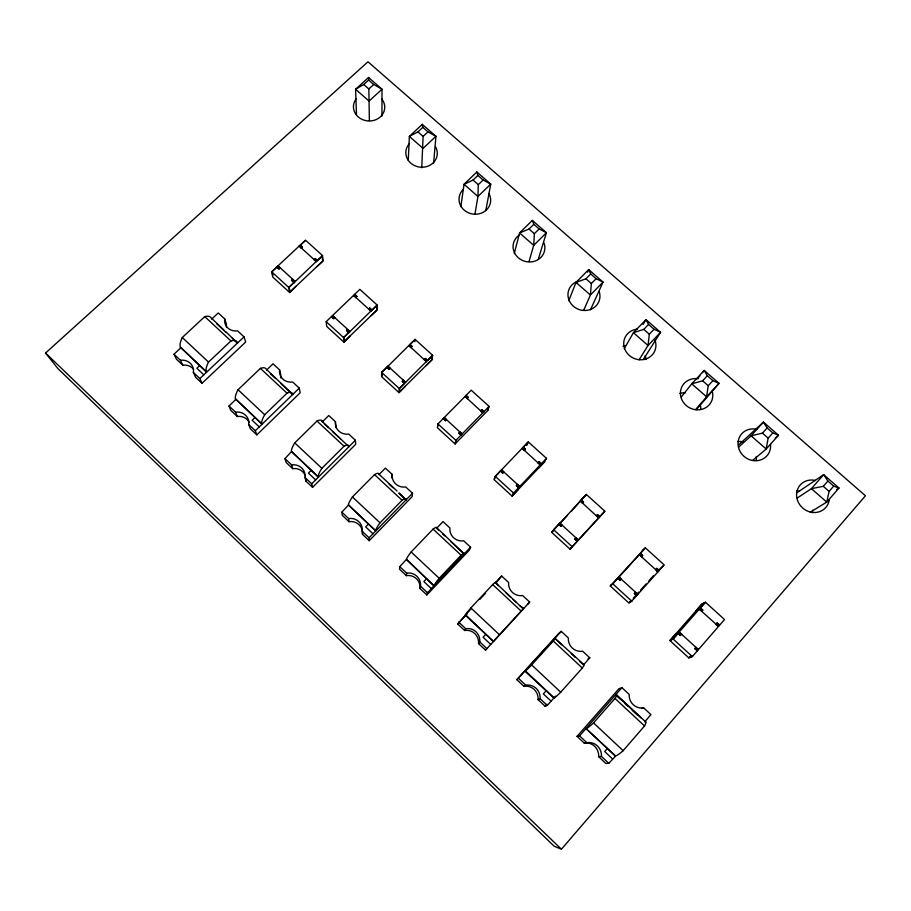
<?xml version="1.0" encoding="UTF-8"?>
<svg xmlns="http://www.w3.org/2000/svg" width="911" height="911" viewBox="0 0 911 911"><rect width="100%" height="100%" fill="white"/><g stroke="black" fill="none" stroke-linecap="round" stroke-linejoin="round"><path stroke-width="1.37" d="M381.948 116.039L382.016 89.232L368.568 77.492L355.586 89.267L356.497 114.695M386.879 367.179L389.065 369.376L386.879 367.179L381.607 372.371L381.595 376.664L399.052 392.641L405.304 386.241M382.005 376.061L382.028 372.155L408.845 345.508L426.416 361.667L424.23 359.469L425.266 358.444L427.475 360.437L425.266 358.444M433.613 162.967L435.948 136.297L427.988 131.867L423.114 136.422L421.736 167.738M485.791 210.589L490.744 184.113L483.126 180.014L478.286 184.671L477.945 196.48L474.927 214.256M392.026 478.024L392.163 474.392L385.41 468.117L378.942 474.665L378.896 473.914A27.99 4.612 -46.8 0 0 374.535 474.62L352.432 496.962A27.922 4.589 -46.9 0 0 348.423 504.74L375.674 531.056L375.708 530.35A28.025 3.769 -47 0 1 380.035 522.823L402.07 500.253A28.104 3.781 -46.9 0 1 406.09 499.205L406.055 499.888L399.029 493.352M408.276 160.29L409.369 136.399L422.283 124.363L435.948 136.297L423.057 148.391L409.369 136.399L417.944 131.913L422.818 127.358L422.283 124.363M399.052 392.641L399.257 388.519L404.518 383.292L402.298 381.265L403.357 380.229L402.298 381.458L403.767 382.802M538.264 259.339L546.429 232.715L539.164 228.946L534.358 233.694L533.709 245.344L529.018 261.525M426.416 361.667L432.213 355.894L431.712 359.947L399.474 392.049L399.667 388.28L426.439 361.473M425.972 365.664L432.099 359.731L432.657 355.29L415.074 339.37L409.882 344.483L412.079 346.476L411.02 347.706L408.845 345.508M409.882 344.483L412.079 346.476M414.892 341.671L415.074 339.37M590.476 309.842L603.025 282.114L596.136 278.686L591.364 283.537L590.396 295.005L583.689 310.321M434.08 585.511L434.183 585.261A28.275 1.993 -47.2 0 1 439.216 578.291L461.103 555.209A28.355 2.004 -47.2 0 1 464.359 553.41L464.189 553.956L436.711 527.685A28.241 2.858 -47 0 0 433.089 529.12L411.134 551.964A28.161 2.847 -47.1 0 0 406.431 559.206L433.989 585.819L406.352 559.479L399.758 566.653L399.519 569.216L406.34 575.638A11.786 11.718 -1.5 0 1 420.017 588.506L426.872 594.963L469.484 549.982L470.588 547.192L463.676 540.781A11.775 11.536 20.4 0 1 449.897 527.981L443.031 521.604L436.597 528.3L438.646 530.202M392.163 474.392A11.672 11.342 3.9 0 0 405.714 486.964L412.512 493.272L412.114 496.689L369.228 540.701L362.487 534.358A11.729 11.479 -12.9 0 0 349.038 521.696L342.331 515.387L341.864 512.176L348.412 505.07L375.662 530.657M643.337 359.503L660.555 332.321L654.041 329.247L649.315 334.212L648.028 345.497L639.089 359.811M406.055 499.888L399.064 492.897M406.34 575.638L406.659 573.144L399.758 566.653M460.864 206.592L464.029 184.284L476.852 171.997L490.744 184.113L477.945 196.48L464.029 184.284L473.037 180.071L477.876 175.436L476.852 171.997M696.243 409.699L719.041 383.36L712.926 380.65L708.234 385.729L706.606 396.832L695.64 409.529M437.963 423.922L437.348 427.692L455.09 443.942L487.932 410.314L489.093 406.386L471.215 390.193L437.963 423.922L455.91 440.343L455.09 443.942M437.975 425.961L438.35 423.672M738.548 447.244L751.074 435.788L766.185 449.021L778.518 435.264L772.813 432.93L768.155 438.123L766.185 449.021L752.532 460.545M445.399 420.825L446.481 419.595L444.249 417.557L462.139 434.091L459.93 431.871L458.848 433.112L461.091 435.162L458.848 433.112M420.017 588.506L420.518 586.183A11.934 11.866 -0.5 0 0 406.659 573.144M797.239 498.044L811.405 488.649L826.767 502.109L838.985 488.034L833.702 486.11L829.09 491.405L826.767 502.109L810.209 512.21M455.546 443.361L456.297 440.07M480.678 410.667L482.864 412.877L465.031 396.479L467.263 398.506M468.288 397.447L466.056 395.431L468.288 397.447L467.218 398.676M514.26 253.622L519.577 232.954L532.32 220.394L546.429 232.715L533.709 245.344L519.577 232.954L529.029 229.037L533.835 224.288L532.32 220.394M426.872 594.963L427.464 592.708L470.588 547.192M481.703 409.62L483.9 411.818L481.703 409.62L480.632 410.85M487.579 410.565L488.638 406.978M500.469 470.919L502.69 473.139L500.469 470.919L495.277 476.339L494.024 479.573L512.073 496.096L518.302 489.469M494.491 479.004L495.63 476.054L522.151 448.292L540.269 464.94L538.059 462.731M568.749 300.71L576.025 282.421L588.677 269.588L603.025 282.114L590.396 295.005L576.025 282.421L585.932 278.8L590.715 273.949L588.677 269.588L587.618 272.173M513.872 492.737L512.551 495.527L544.357 462.014L546.475 458.335L528.3 441.881L523.176 447.221L525.442 449.282L524.349 450.512L522.151 448.292M523.176 447.221L525.442 449.282M526.854 444.636L527.822 442.461L522.083 448.451M526.706 445.456L528.3 441.881M516.355 485.631L518.644 487.715L516.355 485.631L517.459 484.39L519.748 486.485L501.505 469.837M512.073 496.096L513.519 493.033L546.475 458.335M498.374 585.75L495.516 582.391A28.48 1.036 -47.3 0 0 492.669 584.577L470.862 607.944A28.4 1.036 -47.3 0 0 465.441 614.618L493.329 641.538L521.183 611.122C523.905 607.751 525.203 609.243 520.192 606.054M539.084 461.649L541.293 463.87L539.084 461.649L537.991 462.879M495.254 582.858L501.631 576.014L508.623 582.505A11.945 11.672 43 0 0 522.641 595.521L529.678 602.046L485.506 650.169L478.537 643.599A11.98 11.832 65.7 0 0 464.621 630.492L457.686 623.967L470.987 608.855M538.686 467.992L544.687 461.74M465.168 615.096L493.511 641.321M624.286 348.64L633.418 332.697L645.979 319.59L660.555 332.321L648.028 345.497L633.418 332.697L643.792 329.383L648.53 324.43L645.979 319.59L643.143 324.441M464.621 630.492L465.68 628.681L458.654 622.065M501.631 576.014L496.279 582.596M602.387 514.02L570.013 549.128L551.656 532.331L585.841 494.992M560.937 526.342L558.716 524.11L560.937 526.342L562.053 525.112L559.661 523.119M557.783 525.749L567.53 515.239M581.264 499.888L583.461 502.109L581.264 499.888L586.342 494.422L604.824 511.162L602.091 514.328M586.342 494.422L571.402 511.094M596.42 515.66L598.629 517.892L580.239 500.982L582.55 503.077M478.537 643.599L479.778 641.936A12.128 11.98 64.7 0 0 465.68 628.681M681.303 396.923L691.756 383.816L704.214 370.424L719.041 383.36L706.606 396.832L691.756 383.816L702.62 380.821L707.323 375.765L704.214 370.424L702.472 372.588M698.122 378.019L699.864 375.856M574.841 539.039L577.164 541.157L574.841 539.039L575.968 537.809L578.291 539.927L559.741 522.994M597.434 514.556L599.643 516.788L597.434 514.556L596.318 515.785M570.013 549.128L604.824 511.162M570.514 548.57L572.427 546.293M485.506 650.169L486.838 648.586L479.778 641.936M561.427 849.211L865.45 495.778L367.976 61.789L45.55 353.024L57.894 368.579L554.218 846.251L561.427 849.211L45.55 353.024M523.313 608.958L495.436 582.539M527.833 604.175L529.678 602.046M608.776 763.316L615.859 755.845A29.027 3.724 -47.9 0 0 623.147 750.675L644.544 725.953A29.106 3.735 -48 0 0 645.375 721.774L644.692 721.865L650.955 714.634L643.678 707.881A12.424 11.82 60.5 0 1 629.159 694.398L621.928 687.68L618.899 688.773L577.062 736.35L584.247 743.103A12.503 11.945 70.4 0 1 598.652 756.665L605.872 763.464L608.776 763.316L601.454 756.426A12.663 12.094 70.2 0 0 586.855 742.693L579.578 735.849L577.062 736.35M607.284 748.546L604.688 751.541L612.568 758.943M694.842 648.632L696.015 647.402L694.842 648.632L697.405 650.761L695.002 648.564M701.789 611.235L699.249 609.152L718.54 626.426L715.978 624.331C717.253 620.175 722.514 629.524 716.98 623.181M717.139 623.101L715.978 624.331M676.053 633.589L669.87 640.535L688.853 657.913L690.572 655.931M688.853 657.913L692.337 656.592L724.53 619.526L705.41 602.217L701.823 604.118L696.038 610.814M836.651 489.503L838.985 488.034L823.658 474.654L811.405 488.649L823.293 486.337L827.905 481.042L823.658 474.654L796.783 492.84M680.46 635.491L678.057 633.304L680.46 635.491L681.622 634.261L679.071 632.143L673.388 638.634L670.416 640.012L701.595 604.483L704.852 602.763L699.249 609.152M701.629 611.315L702.791 610.085L700.252 608.013L702.791 610.085M579.578 735.849L621.928 687.68M615.164 755.948L586.001 728.561L586.604 728.379A28.901 2.779 -47.8 0 0 593.528 722.913L615.005 698.464A28.981 2.79 -47.9 0 0 616.235 694.672L615.631 694.842L620.824 699.671M669.87 640.535L673.127 639.032L678.205 633.236M679.071 632.143L699.397 609.072M700.4 607.922L705.41 602.217M579.396 661.124L583.473 664.916L589.793 657.844L582.63 651.206A12.173 11.752 55.1 0 1 568.373 637.962L561.256 631.369L559.012 633.145L516.856 679.674L523.916 686.313A12.242 11.889 69.6 0 1 538.071 699.637L545.165 706.321L547.033 704.237M545.165 706.321L547.272 705.444L555.573 696.152M555.209 638.133L555.346 638.042A28.731 0.843 -47.6 0 1 553.296 641.014L531.648 664.916A28.651 0.843 -47.6 0 1 525.499 670.997L554.23 697.974A28.765 1.754 -47.7 0 0 560.743 692.189L582.311 668.025A28.856 1.754 -47.7 0 0 583.985 664.666L554.924 638.36L562.064 644.999M545.974 690.971L543.355 693.897L551.098 701.163M634.329 593.368L636.687 595.521L634.329 593.368L635.354 592.23L637.837 594.291L618.979 577.073L621.325 579.214L620.186 580.444L617.829 578.303L620.186 580.444M641.663 556.689L639.192 554.674L657.993 571.732L655.635 569.591L656.785 568.373L659.143 570.502L656.785 568.373M631.346 600.417L629.455 602.524L631.995 600.77M633.236 598.311L638.77 592.116M640.604 590.077L646.081 583.962M648.826 580.899L653.392 575.809M657.082 571.687L663.629 565.435M631.71 601.146L664.176 564.888L645.375 547.864L610.268 585.978L628.932 603.059L631.71 601.146L612.83 583.871L610.268 585.978M775.272 438.02L778.518 435.264L763.441 422.1L751.074 435.788L762.45 433.135L767.108 427.954L763.441 422.1L738.536 445.012M641.538 556.803L642.676 555.573L640.194 553.558L642.676 555.573M516.856 679.674L561.256 631.369M612.83 583.871L645.375 547.864M485.722 634.398L483.092 637.256L490.699 644.407M558.716 524.11L553.546 529.655L572.108 546.623M551.656 532.331L554.287 529.507M582.448 503.202L583.564 501.984M479.721 599.495L485.552 593.255M457.686 623.967L467.332 613.627M426.519 578.804L423.866 581.594L431.336 588.62M502.69 473.139L503.783 471.909L501.449 469.985M369.228 540.701L369.092 537.797L412.512 493.272M368.329 524.155L365.653 526.888L372.998 533.789M455.91 440.343L489.093 406.386M318.235 476.738L291.452 451.583L284.961 458.632L291.634 464.906A11.82 11.376 -14.2 0 1 305.014 477.501L305.925 481.11L312.553 487.351L355.711 444.283L355.404 440.264L348.731 434.057A11.604 11.126 -3.4 0 1 335.407 421.691L328.769 415.53L322.255 421.93L322.061 421.053A27.763 6.309 -46.5 0 0 316.982 421.053L294.743 442.894A27.683 6.286 -46.6 0 0 291.406 451.207L318.338 477.216L318.224 476.385A27.797 5.489 -46.7 0 1 321.879 468.322L344.051 446.242A27.865 5.512 -46.6 0 1 348.788 445.912L348.913 446.732L322.164 421.372M427.475 360.437L432.657 355.29M312.553 487.351L311.721 483.821L355.404 440.264M311.118 470.44L308.43 473.116L315.65 479.903M424.207 359.674L425.255 358.638M408.823 345.713L414.642 339.985M389.065 369.376L390.124 368.146L387.927 366.336M370.971 315.753L377.165 309.956L377.143 305.026L359.845 289.368L326.172 321.663L326.742 326.457L343.925 342.183L350.188 335.897M299.264 388.132L300.22 392.743L256.822 434.889L255.319 430.744L299.264 388.132L292.693 382.039A11.547 10.898 -6.9 0 1 279.586 369.877L273.061 363.808L266.513 370.082M254.875 417.625L252.165 420.244L259.271 426.917M346.647 330.442C353.457 338.027 341.283 324.589 349.892 331.615L343.971 337.343L344.324 341.568L376.755 310.139L376.721 305.652L370.891 311.3L368.716 309.114L369.752 308.1L371.927 310.07L369.752 308.1M346.67 330.659L347.717 329.634M368.716 309.33L369.764 308.328M343.925 342.183L343.538 337.548L348.822 332.424M349.892 331.615L370.879 311.084L353.57 295.38L355.745 297.567C359.56 296.007 350.576 292.044 356.782 296.553M371.927 310.07L377.143 305.026M292.727 394.463L266.171 369.069A27.524 7.937 -46.2 0 0 260.398 368.386L238.044 389.749A27.455 7.914 -46.4 0 0 235.345 398.574L261.969 424.298L261.708 423.33A27.558 7.151 -46.5 0 1 264.714 414.744L287.011 393.153A27.637 7.174 -46.3 0 1 292.454 393.518L292.727 394.463L280.634 383.212M333.654 318.782L334.69 317.54L332.526 315.57L349.881 331.41M356.77 296.337L355.745 297.567M249.17 422.157A11.627 11.012 -14.9 0 0 237.304 416.509L230.825 410.417L229.003 405.987L235.676 399.599L235.448 398.995L261.787 423.729M279.096 268.756C281.954 266.627 277.548 270.954 276.967 266.809L271.637 271.785L272.776 277.069L289.687 292.533L295.95 286.35M244.034 336.876L245.651 342.058L202.014 383.303L199.862 378.566L244.034 336.876L237.577 330.875A11.501 10.681 -8.8 0 1 224.687 318.907L218.264 312.951L211.682 319.078M199.566 365.698L196.856 368.249L203.836 374.82M291.896 280.451C298.706 287.978 286.498 274.61 295.141 281.636L289.186 287.238L290.062 291.907L322.676 261.138L322.13 256.219L316.254 261.742L314.09 259.567L315.138 258.576L317.279 260.512L315.138 258.576M291.941 280.679L293 279.677M314.124 259.806L315.172 258.826M223.821 329.896L211.204 317.95A27.296 9.52 -45.9 0 0 204.77 316.607L182.291 337.503A27.228 9.486 -46.1 0 0 180.219 346.806L206.546 372.246L206.148 371.153A27.33 8.757 -46.2 0 1 208.517 362.077L230.939 340.953A27.41 8.78 -46 0 1 237.054 341.989L237.475 343.071L232.316 338.266M289.687 292.533L288.719 287.409L294.037 282.399M295.141 281.636L316.231 261.503L299.195 246.05L278.037 265.818L280.212 268.005M317.279 260.512L322.517 255.581L305.504 240.162L300.243 245.07L302.406 247.245L301.359 248.225L299.195 246.05M272.116 271.626L276.044 267.971M279.142 268.996L277.024 267.048L278.083 266.058M299.229 246.3L305.117 240.811M300.243 245.07L302.372 246.995L301.359 248.225M193.644 369.376A11.581 10.795 -15.1 0 0 182.815 365.22L176.438 359.219L173.99 354.208L180.685 347.968L180.378 347.285L206.273 371.608M368.568 77.492L368.636 80.054L363.74 84.507L355.586 89.267L369.057 101.075L368.83 88.959L373.726 84.495L382.016 89.232L369.057 101.075L369.376 120.548M642.209 550.677L644.84 548.422M610.78 585.431L613.126 583.507M525.055 671.327L554.002 698.111M523.916 686.313L525.738 685.186A12.39 12.037 69.2 0 1 540.075 698.68L547.272 705.444M588.05 658.824L589.793 657.844M538.071 699.637L540.075 698.68M690.47 656.99L692.588 656.193M641.469 708.439L643.678 707.881M586.001 728.561L615.563 755.914M584.247 743.103L586.855 742.693M598.652 756.665L601.454 756.426M368.636 80.054L373.726 84.495M422.818 127.358L427.988 131.867M477.876 175.436L483.126 180.014M533.835 224.288L539.164 228.946M590.715 273.949L596.136 278.686M648.53 324.43L654.041 329.247M707.323 375.765L712.926 380.65M767.108 427.954L772.813 432.93M827.905 481.042L833.702 486.11M363.74 84.507L368.83 88.959M417.944 131.913L423.114 136.422M473.037 180.071L478.286 184.671M529.029 229.037L534.358 233.694M585.932 278.8L591.364 283.537M643.792 329.383L649.315 334.212M702.62 380.821L708.234 385.729M762.45 433.135L768.155 438.123M823.293 486.337L829.09 491.405M278.037 265.818L295.107 281.397M387.927 366.142L405.566 382.244M679.23 632.075L698.418 649.6L695.856 647.459M403.345 380.411L405.554 382.426M333.631 318.565L331.467 316.584L332.936 318.121M445.433 420.654L443.201 418.616L444.659 420.153M271.637 271.785L288.719 287.409M326.172 321.663L343.538 337.548M381.607 372.371L399.257 388.519M495.277 476.339L513.519 493.033M673.127 639.032L692.337 656.592M616.565 694.808L645.785 721.99M225.882 331.82L237.475 343.071M378.942 474.187L397.048 491.029M616.03 694.706L640.98 717.914M216.841 323.872L226.122 332.515M270.544 373.829L275.589 378.52M324.305 423.843L328.404 427.658M332.515 431.472L340.714 439.102M388.986 484.003L393.005 487.749M442.735 534.005L444.773 535.896M450.899 541.601L462.139 552.055M505.639 592.526L510.843 597.354M512.916 599.29L516.036 602.194M571.231 653.54L575.319 657.332M624.98 703.531L628.089 706.424M632.245 710.284L637.427 715.112M204.77 316.607L230.939 340.953M260.398 368.386L287.011 393.153M316.982 421.053L344.051 446.242M374.535 474.62L402.07 500.253M433.089 529.12L461.103 555.209M492.669 584.577L521.183 611.122M553.296 641.014L582.311 668.025M615.005 698.464L644.544 725.953M182.291 337.503L208.517 362.077M238.044 389.749L264.714 414.744M294.743 442.894L321.879 468.322M352.432 496.962L380.035 522.823M411.134 551.964L439.216 578.291M470.862 607.944L499.444 634.739M531.648 664.916L560.743 692.189M593.528 722.913L623.147 750.675M173.99 354.208L180.435 360.278A11.718 10.909 -14.9 0 1 193.371 372.451L199.862 378.566M229.003 405.987L235.562 412.159A11.775 11.137 -14.7 0 1 248.726 424.537L255.319 430.744M305.014 477.501L311.721 483.821M341.864 512.176L348.651 518.564A11.877 11.615 -12.5 0 1 362.271 531.375L369.092 537.797M420.518 586.183L427.464 592.708M518.587 678.467L525.738 685.186M202.014 383.303L195.603 377.268L193.371 372.451M256.822 434.889L250.309 428.751L248.726 424.537M305.413 475.975A11.684 11.239 -14.4 0 0 292.704 468.664L286.111 462.458L284.961 458.632M180.435 360.278L182.815 365.22M235.562 412.159L237.304 416.509M224.687 318.907L226.52 324.293A11.365 10.568 -8.9 0 0 226.532 327.55M291.634 464.906L292.704 468.664M279.586 369.877L280.782 374.694A11.41 10.784 -7 0 0 280.827 378.019M272.378 272.833L272.89 275.236M335.407 421.691L335.943 425.927A11.467 11 -3.5 0 0 335.852 427.623M316.869 266.627L323.12 260.99L322.517 255.581M348.651 518.564L349.038 521.696M362.271 531.375L362.487 534.358M829.204 500.059A17.036 15.601 41.9 0 1 810.528 512.073A17.036 15.601 41.9 0 1 796.749 492.441A17.036 15.601 41.9 0 1 815.447 480.473M770.535 444.454A16.762 15.464 37.1 0 1 754.524 460.738A16.762 15.464 37.1 0 1 738.058 442.393A16.762 15.464 37.1 0 1 756.973 429.343M712.243 391.149A16.523 15.316 31.5 0 1 698.976 409.813A16.523 15.316 31.5 0 1 680.415 393.586A16.523 15.316 31.5 0 1 698.088 378.76M655.02 340.179A16.318 15.134 25.6 0 1 644.271 359.412A16.318 15.134 25.6 0 1 624.115 346.897A16.318 15.134 25.6 0 1 637.233 329.133M599.119 291.281A16.136 14.94 19.8 0 1 589.508 309.808A16.136 14.94 19.8 0 1 569.09 300.311A16.136 14.94 19.8 0 1 577.62 281.294M544.095 243.169A15.999 14.724 14.7 0 1 535.611 260.876A15.999 14.724 14.7 0 1 515.364 254.351A15.999 14.724 14.7 0 1 519.19 235.14M488.9 193.462A15.863 14.485 10.4 0 1 483.673 212.035A15.863 14.485 10.4 0 1 462.811 208.801A15.863 14.485 10.4 0 1 463.243 189.488M435.617 146.876A15.76 14.257 6.9 0 1 430.561 164.88A15.76 14.257 6.9 0 1 410.075 162.488A15.76 14.257 6.9 0 1 409.255 143.813M381.709 98.855A15.658 14.007 4.1 0 1 379.728 117.405A15.658 14.007 4.1 0 1 358.877 117.451A15.658 14.007 4.1 0 1 356.144 98.9M796.818 490.835A16.398 15.077 42.3 0 1 799.528 491.245M812.714 510.149A16.398 15.077 42.3 0 1 812.077 512.722M737.83 441.528A16.147 14.952 37.5 0 1 743.308 441.881M756.335 456.468A16.147 14.952 37.5 0 1 756.198 460.465M679.913 393.415A15.92 14.815 31.9 0 1 685.277 392.869M700.263 404.985A15.92 14.815 31.9 0 1 700.798 408.982M623.01 346.453A15.726 14.644 25.9 0 1 625.458 345.554M645.182 355.734A15.726 14.644 25.9 0 1 646.013 359.56M306.028 479.38A11.684 11.239 -14.4 0 1 305.925 481.11"/></g></svg>
